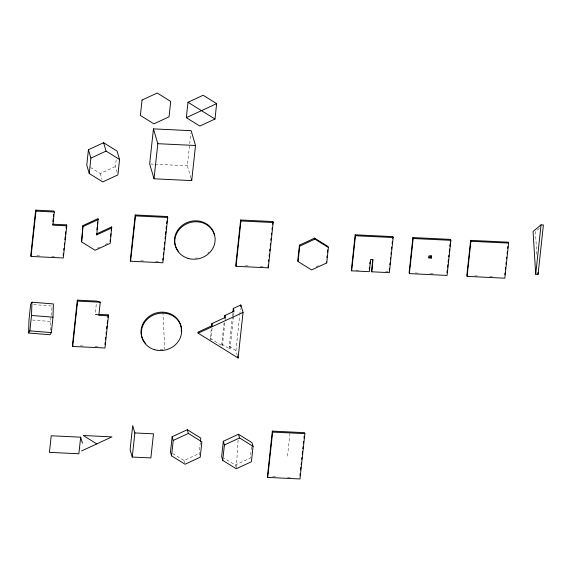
<?xml version="1.0" encoding="UTF-8"?>
<svg xmlns="http://www.w3.org/2000/svg" width="572" height="572" viewBox="0 0 572 572"><rect width="100%" height="100%" fill="white"/><g stroke="black" fill="none" stroke-linecap="round" stroke-linejoin="round"><path stroke-width="0.43" stroke-dasharray="2.86 2.15" d="M50.2 330.33L50.472 321.493L52.138 306.084L31.524 304.418M236.3 467.889L238.131 439.568M98.098 315.151L95.202 314.235L96.439 302.831M117.16 172.379L115.43 166.509L116.445 157.093M190.991 178.128L187.359 165.78L190.862 133.312M212.112 328.092L210.803 340.24L210.26 338.388L211.383 327.978M199.564 454.997L199.127 453.51L200.329 442.385M210.26 338.388L222.336 345.896L221.793 344.044L224.124 322.429M222.336 345.896L225.046 320.82M225.139 319.955L225.418 317.36M221.793 344.044L230.015 349.156L229.193 346.375L232.339 317.274M232.432 316.395L232.811 312.863M230.015 349.156L233.54 316.53M233.633 315.644L234.012 312.119M237.38 355.527L235.914 350.557L239.704 315.487M239.797 314.607L240.462 308.472M251.516 446.925L250.314 458.05L235.149 465.065L223.902 458.072M287.516 456.098L289.933 433.698M539.41 228.285L535.413 231.603L536.908 255.655M90.519 167.46L100.264 173.523L115.43 166.509M97.219 248.248L101.215 246.403M105.205 244.559L107.6 243.45M316.066 266.731L318.461 265.623M172.715 453.532L183.97 460.524L199.127 453.51M150.536 164.007L154.047 164.178M154.919 164.214L187.359 165.78M355.813 270.12L359.345 270.284M385.557 271.55L388.209 271.671M415.258 272.973L418.761 273.144M430.158 273.688L433.669 273.859M474.731 275.833L478.242 276.004M489.639 276.548L493.143 276.719M36.865 255.755L41.227 255.97M51.68 256.47L56.042 256.678M140.784 260.803L144.273 260.968M155.598 261.518L159.088 261.683M245.338 265.78L249.692 265.987M260.153 266.488L264.507 266.702M95.202 314.235L97.791 314.364M80.273 345.845L84.627 346.053M95.088 346.553L99.442 346.768M272.672 476.683L277.034 476.898M287.487 477.398L291.849 477.606M32.44 320.034L50.472 321.493M229.193 346.375L235.914 350.557M235.149 465.065L235.585 466.545M100.264 173.523L101.995 179.393M183.97 460.524L184.62 462.748M162.913 312.162L164.75 349.099M163.013 349.392A20.306 18.569 -16.4 0 1 157.75 349.428M208.973 252.052A20.306 18.569 -16.4 0 1 207.686 253.21M197.361 257.908A20.306 18.569 -16.4 0 1 195.603 258.136"/><path stroke-width="0.86" d="M28.6 333.011L29 319.755L30.666 304.347L31.925 302.202L53.396 303.939L52.989 317.195L51.33 332.604L50.071 334.749L28.6 333.011L29.858 330.866L31.524 315.458L31.925 302.202M66.774 225.833L52.881 225.168L54.297 212.005L54.011 211.032L35.657 210.146L30.766 255.462L31.052 256.442L63.299 257.993L66.774 225.833L66.481 224.86L52.588 224.188M31.052 256.442L35.95 211.125L35.657 210.146M52.874 221.557L53.16 218.926M53.446 216.295L53.632 214.536M63.199 255.276L63.385 253.539M63.764 250.064L63.95 248.327M64.321 244.845L64.514 243.107M64.886 239.632L65.172 237.022M65.451 234.42L65.73 231.81M66.109 228.335L66.481 224.86M88.431 149.728L86.765 165.129L89.239 173.523L102.738 181.91L117.896 174.896L119.562 159.495L117.096 151.101L103.596 142.714L88.431 149.728L90.898 158.115L89.239 173.523M96.761 234.877L98.155 218.547L82.99 225.561L81.603 241.892L95.102 250.279L110.26 243.272L111.654 226.934L96.489 233.948L96.761 234.877L111.926 227.863M81.603 241.892L82.99 225.561M108.43 315.837L98.827 315.372L100.243 302.216L96.625 301.079L77.32 300.15L72.429 345.467L72.716 346.446L104.962 347.998L108.43 315.837L108.144 314.857L98.656 314.4M72.716 346.446L77.606 301.129L77.32 300.15M96.954 229.672L97.233 227.105M97.505 224.539L97.783 221.972M80.666 437.187L78.879 453.775L49.428 452.359L51.215 435.771L80.666 437.187L82.439 443.207M110.081 241.484L110.267 239.775M110.639 236.35L110.918 233.784M111.283 230.359L111.654 226.934M104.955 344.408L105.141 342.671M105.513 339.196L105.706 337.459M106.077 333.976L106.263 332.239M106.642 328.764L106.921 326.154M107.207 323.552L107.486 320.942M107.865 317.467L108.144 314.857M135.221 214.986L130.33 260.303L130.602 261.225L162.848 262.777L167.739 217.46L167.467 216.531L135.221 214.986L135.493 215.909L130.602 261.225M153.446 128.872L149.657 163.964L154.025 178.786L191.72 180.602L195.51 145.502L191.148 130.681L153.446 128.872L157.815 143.694L154.025 178.786M132.246 457.042L134.849 432.933L132.697 425.611L130.094 449.721L132.246 457.042L150.872 457.936L153.475 433.833L134.849 432.933M162.763 260.074L162.956 258.294M163.342 254.74L163.535 252.967M163.914 249.413L164.107 247.633M164.493 244.08L164.686 242.299M165.065 238.746L165.258 236.972M165.551 234.305L165.837 231.639M166.123 228.972L166.409 226.305M166.702 223.645L166.988 220.978M167.274 218.311L167.467 216.531M186.322 117.668L187.988 102.259L203.153 95.245L216.652 103.639L214.986 119.04L199.821 126.055L186.322 117.668L216.652 103.639M172.129 436.729L170.47 452.137L171.557 455.841L185.056 464.228L200.221 457.221L201.887 441.813L188.381 433.419L187.294 429.715L172.129 436.729L173.223 440.433L171.557 455.841M211.568 326.24L211.847 323.638L225.418 317.36L224.875 315.508L234.105 311.24L233.29 308.458L240.833 304.969L243.036 312.426L238.109 358.015L198.162 333.183L197.876 332.203L212.398 325.489L211.847 323.638M200.422 441.527L200.793 438.109L187.294 429.715M224.596 318.103L224.875 315.508M240.648 219.998L235.75 265.315L236.043 266.295L268.282 267.846L273.18 222.529L272.887 221.55L240.648 219.998L240.934 220.978L236.043 266.295M232.911 311.983L233.29 308.458M223.316 441.269L221.65 456.678L222.737 460.381L236.243 468.768L251.401 461.761L253.067 446.353L251.973 442.649L238.474 434.255L223.316 441.269L224.403 444.973L222.737 460.381M240.648 306.721L240.833 304.969M268.189 265.093L268.282 267.846M268.568 261.533L268.761 259.76M269.147 256.206L269.34 254.426M269.727 250.872L269.912 249.099M270.299 245.538L270.492 243.765M270.878 240.211L271.064 238.431M271.45 234.877L271.643 233.104M272.029 229.544L272.215 227.77M272.601 224.217L272.887 221.55M272.336 431.116L267.446 476.433L267.732 477.413L299.978 478.964L304.869 433.64L304.583 432.668L272.336 431.116L272.63 432.096L267.732 477.413M299.442 245.152L297.776 260.553L298.069 261.533L311.568 269.927L326.726 262.913L328.392 247.504L328.106 246.525L314.607 238.138L299.442 245.152L299.728 246.132L298.069 261.533M299.978 475.318L300.171 473.544M300.557 469.984L300.843 467.324M301.129 464.657L301.322 462.877M301.709 459.323L301.894 457.55M302.281 453.989L302.567 451.329M302.86 448.662L303.046 446.882M303.432 443.329L303.625 441.555M304.011 437.995L304.197 436.221M326.905 257.657L327.091 255.941M327.456 252.517L327.735 249.95M355.183 234.813L351.394 269.905L351.666 270.835L369.333 271.679L370.663 259.416L373.016 259.531L371.693 271.793L389.36 272.644L393.15 237.552L392.878 236.622L355.183 234.813L355.455 235.735L351.666 270.835M369.255 269.004L369.441 267.253M369.819 263.742L370.012 261.99M372.651 259.481L371.693 271.793M389.282 269.963L389.468 268.211M389.847 264.7L390.04 262.941M390.419 259.438L390.604 257.679M390.983 254.168L391.176 252.416M391.555 248.906L391.741 247.154M392.12 243.643L392.313 241.885M392.692 238.381L392.878 236.622M412.905 237.587L409.116 272.68L409.388 273.609L447.089 275.418L450.879 240.326L450.607 239.396L412.905 237.587L413.177 238.51L409.388 273.609M431.195 258.122L431.431 255.927L429.072 255.813L428.836 258.008L431.195 258.122L431.081 255.727M447.004 272.737L447.29 270.106M447.576 267.474L447.862 264.843M448.141 262.212L448.427 259.574M448.713 256.942L448.898 255.191M449.277 251.68L449.563 249.049M449.849 246.418L450.135 243.786M450.414 241.155L450.607 239.396M470.634 240.362L466.845 275.454L467.117 276.383L504.819 278.192L508.601 243.1L508.329 242.17L470.634 240.362L470.906 241.284L467.117 276.383M504.826 274.632L505.019 272.88M505.398 269.369L505.584 267.617M505.963 264.107L506.156 262.355M506.535 258.844L506.721 257.085M507.099 253.575L507.292 251.823M507.671 248.312L507.857 246.561M535.714 274.245L541.041 224.86L543.4 224.975L538.066 274.36L535.714 274.245L533.061 231.488L541.041 224.86M90.898 158.115L106.063 151.101L119.562 159.495M83.262 226.483L98.427 219.469M299.728 246.132L314.893 239.117L328.392 247.504M198.162 333.183L243.036 312.426M81.61 450.915L111.933 436.886L83.276 435.507L96.775 443.901M173.223 440.433L188.381 433.419M224.403 444.973L239.568 437.959L253.067 446.353M157.815 143.694L195.51 145.502M35.95 211.125L54.297 212.005M135.493 215.909L167.739 217.46M240.934 220.978L273.18 222.529M355.455 235.735L393.15 237.552M413.177 238.51L450.879 240.326M470.906 241.284L508.601 243.1M428.564 257.078L430.923 257.193M77.606 301.129L100.243 302.216M272.63 432.096L304.869 433.64M31.524 315.458L52.989 317.195M29.858 330.866L51.33 332.604M187.988 102.259L214.986 119.04M326.44 261.933L326.726 262.913M314.607 238.138L314.893 239.117M191.234 178.95L191.72 180.602M237.623 356.356L238.109 358.015M238.474 434.255L239.568 437.959M103.596 142.714L106.063 151.101M537.959 272.579L538.066 274.36M145.774 343.6A20.306 18.569 -16.4 0 1 155.091 313.32A20.306 18.569 -16.4 0 1 181.303 331.538M178.707 251.644A20.306 18.569 -16.4 0 1 186.508 222.787A20.306 18.569 -16.4 0 1 214.536 235.321M142.042 100.05L140.376 115.458L153.882 123.852L169.04 116.838L170.706 101.43L157.207 93.036L142.042 100.05M154.633 349.721A20.306 18.569 -16.4 0 0 181.345 327.656A20.306 18.569 -16.4 0 0 148.484 318.132A20.306 18.569 -16.4 0 0 154.633 349.721M188.109 258.372A20.306 18.569 -16.4 0 0 214.829 236.3A20.306 18.569 -16.4 0 0 181.96 226.784A20.306 18.569 -16.4 0 0 188.109 258.372"/></g></svg>
